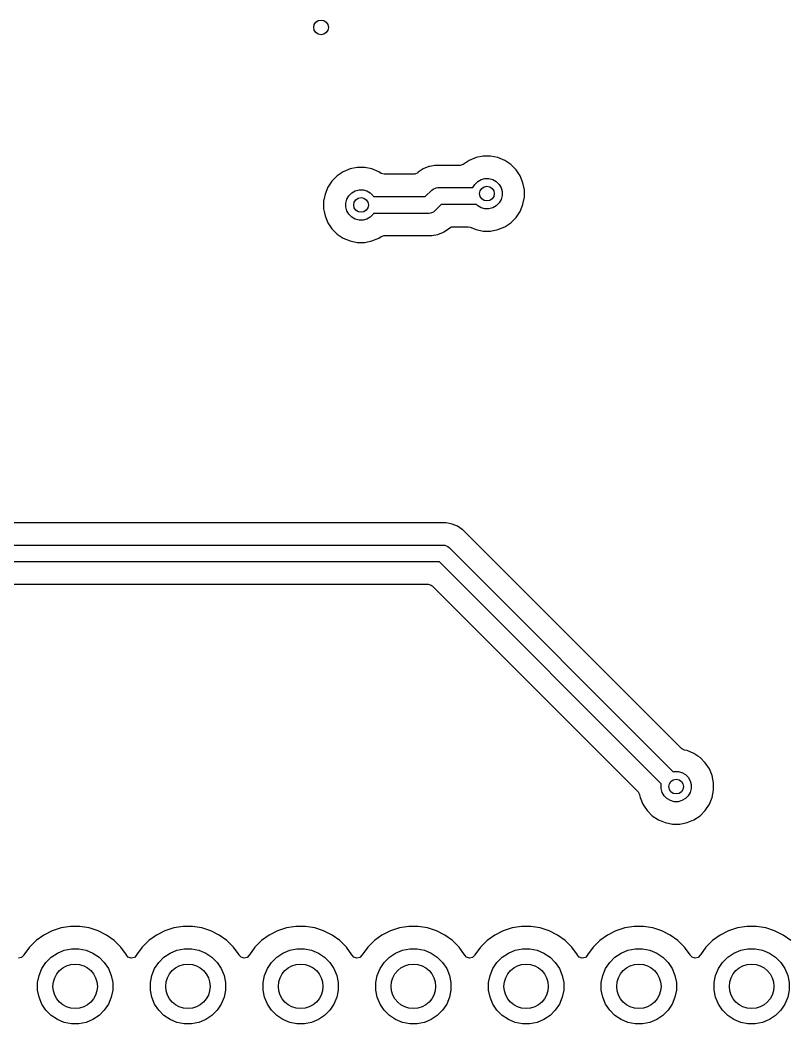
# Model space of a CAD drawing. Extents: x 2.38 to 6.32, y -6.47 to -4.51.
# Drawn here: x 4.292 to 4.975, y -6.451 to -5.56 of the extents above; entities that cross this region are included whole.
import ezdxf

# ---------------------------------------------------------------- set-up
doc = ezdxf.new("R2010")
doc.units = 0
doc.header["$MEASUREMENT"] = 0
doc.layers.add('BLACK', color=7, linetype='CONTINUOUS')

msp = doc.modelspace()

# ---------------------------------------------------------------- linework, layer by layer
at = {"layer": 'BLACK', "linetype": 'CONTINUOUS'}
for p, q in [((4.69047, -5.68489), (4.68508, -5.68849)), ((4.69651, -5.68239), (4.69047, -5.68489)), ((4.70293, -5.68112), (4.69651, -5.68239)), ((4.69651, -5.68239), (4.69651, -5.68239)), ((4.70947, -5.68112), (4.70293, -5.68112)), ((4.70293, -5.68112), (4.70293, -5.68112)), ((4.71588, -5.68239), (4.70947, -5.68112)), ((4.70947, -5.68112), (4.70947, -5.68112)), ((4.72193, -5.68489), (4.71588, -5.68239)), ((4.72556, -5.68732), (4.72193, -5.68489)), ((4.72736, -5.68853), (4.72556, -5.68732)), ((4.57876, -5.69498), (4.57332, -5.69862)), ((4.5848, -5.69248), (4.57876, -5.69498)), ((4.59122, -5.6912), (4.5848, -5.69248)), ((4.5848, -5.69248), (4.5848, -5.69248)), ((4.59776, -5.6912), (4.59122, -5.6912)), ((4.59122, -5.6912), (4.59122, -5.6912)), ((4.60417, -5.69248), (4.59776, -5.6912)), ((4.59776, -5.6912), (4.59776, -5.6912)), ((4.61022, -5.69498), (4.60417, -5.69248)), ((4.60417, -5.69248), (4.60417, -5.69248)), ((4.61229, -5.69637), (4.61022, -5.69498)), ((4.61236, -5.69642), (4.61229, -5.69637)), ((4.61505, -5.6972), (4.61236, -5.69642)), ((4.64131, -5.6972), (4.61505, -5.6972)), ((4.64237, -5.69709), (4.64131, -5.6972)), ((4.64482, -5.69575), (4.64237, -5.69709)), ((4.64517, -5.6954), (4.64482, -5.69575)), ((4.64963, -5.69243), (4.64517, -5.6954)), ((4.64517, -5.6954), (4.64517, -5.6954)), ((4.65458, -5.69038), (4.64963, -5.69243)), ((4.6552, -5.69025), (4.65458, -5.69038)), ((4.65458, -5.69038), (4.65458, -5.69038)), ((4.6554, -5.69021), (4.6552, -5.69025)), ((4.65983, -5.68933), (4.6554, -5.69021)), ((4.6554, -5.69021), (4.6554, -5.69021)), ((4.68232, -5.68933), (4.65983, -5.68933)), ((4.68241, -5.68933), (4.68232, -5.68933)), ((4.68508, -5.68849), (4.68241, -5.68933)), ((4.73199, -5.69315), (4.72736, -5.68853)), ((4.72736, -5.68853), (4.72736, -5.68853)), ((4.73562, -5.69859), (4.73199, -5.69315)), ((4.73199, -5.69315), (4.73199, -5.69315)), ((4.5687, -5.70324), (4.56506, -5.70868)), ((4.57332, -5.69862), (4.5687, -5.70324)), ((4.5687, -5.70324), (4.5687, -5.70324)), ((4.57332, -5.69862), (4.57332, -5.69862)), ((4.69379, -5.70904), (4.69549, -5.7061)), ((4.69549, -5.7061), (4.69798, -5.70361)), ((4.69798, -5.70361), (4.70103, -5.70185)), ((4.70103, -5.70185), (4.70444, -5.70094)), ((4.70444, -5.70094), (4.70796, -5.70094)), ((4.70796, -5.70094), (4.71136, -5.70185)), ((4.71136, -5.70185), (4.71442, -5.70361)), ((4.71442, -5.70361), (4.71691, -5.7061)), ((4.71691, -5.7061), (4.71867, -5.70915)), ((4.73813, -5.70463), (4.73562, -5.69859)), ((4.7394, -5.71105), (4.73813, -5.70463)), ((4.56256, -5.71472), (4.56128, -5.72114)), ((4.56506, -5.70868), (4.56256, -5.71472)), ((4.56256, -5.71472), (4.56256, -5.71472)), ((4.58378, -5.71619), (4.58627, -5.7137)), ((4.58627, -5.7137), (4.58932, -5.71194)), ((4.58932, -5.71194), (4.59273, -5.71102)), ((4.59273, -5.71102), (4.59625, -5.71102)), ((4.59625, -5.71102), (4.59965, -5.71194)), ((4.59965, -5.71194), (4.60271, -5.7137)), ((4.60271, -5.7137), (4.6052, -5.71619)), ((4.65153, -5.71691), (4.65721, -5.71123)), ((4.65721, -5.71123), (4.65835, -5.7103)), ((4.65835, -5.7103), (4.66105, -5.70918)), ((4.66105, -5.70918), (4.66251, -5.70904)), ((4.66251, -5.70904), (4.69379, -5.70904)), ((4.71867, -5.70915), (4.71958, -5.71256)), ((4.71958, -5.71256), (4.71958, -5.71608)), ((4.7394, -5.71759), (4.7394, -5.71105)), ((4.56128, -5.72114), (4.56128, -5.72768)), ((4.5811, -5.72265), (4.58202, -5.71924)), ((4.5811, -5.72617), (4.5811, -5.72265)), ((4.58202, -5.71924), (4.58378, -5.71619)), ((4.6052, -5.71619), (4.60561, -5.71691)), ((4.60561, -5.71691), (4.65153, -5.71691)), ((4.71691, -5.72254), (4.71442, -5.72503)), ((4.71867, -5.71949), (4.71691, -5.72254)), ((4.71958, -5.71608), (4.71867, -5.71949)), ((4.73813, -5.72401), (4.73816, -5.72382)), ((4.73816, -5.72382), (4.7394, -5.71759)), ((4.56128, -5.72768), (4.56179, -5.73023)), ((4.56179, -5.73023), (4.56256, -5.73409)), ((4.58202, -5.72958), (4.5811, -5.72617)), ((4.58378, -5.73263), (4.58202, -5.72958)), ((4.58627, -5.73512), (4.58378, -5.73263)), ((4.6052, -5.73263), (4.60271, -5.73512)), ((4.60561, -5.73191), (4.6052, -5.73263)), ((4.65464, -5.73191), (4.60561, -5.73191)), ((4.6561, -5.73177), (4.65464, -5.73191)), ((4.6588, -5.73065), (4.6561, -5.73177)), ((4.65994, -5.72971), (4.6588, -5.73065)), ((4.66562, -5.72404), (4.65994, -5.72971)), ((4.69698, -5.72404), (4.66562, -5.72404)), ((4.69798, -5.72503), (4.69698, -5.72404)), ((4.70103, -5.72679), (4.69798, -5.72503)), ((4.70444, -5.7277), (4.70103, -5.72679)), ((4.70796, -5.7277), (4.70444, -5.7277)), ((4.71136, -5.72679), (4.70796, -5.7277)), ((4.71442, -5.72503), (4.71136, -5.72679)), ((4.73199, -5.73549), (4.73562, -5.73005)), ((4.73562, -5.73005), (4.73813, -5.72401)), ((4.56256, -5.73409), (4.56506, -5.74014)), ((4.56506, -5.74014), (4.56685, -5.74282)), ((4.58932, -5.73688), (4.58627, -5.73512)), ((4.59273, -5.73779), (4.58932, -5.73688)), ((4.59625, -5.73779), (4.59273, -5.73779)), ((4.59965, -5.73688), (4.59625, -5.73779)), ((4.60271, -5.73512), (4.59965, -5.73688)), ((4.72193, -5.74375), (4.72736, -5.74011)), ((4.72736, -5.74011), (4.73199, -5.73549)), ((4.56685, -5.74282), (4.5687, -5.74558)), ((4.5687, -5.74558), (4.5687, -5.74558)), ((4.5687, -5.74558), (4.57332, -5.7502)), ((4.57332, -5.7502), (4.57332, -5.7502)), ((4.57332, -5.7502), (4.57876, -5.75384)), ((4.65732, -5.75161), (4.66257, -5.75057)), ((4.66257, -5.75057), (4.66752, -5.74852)), ((4.66752, -5.74852), (4.66791, -5.74826)), ((4.66791, -5.74826), (4.67198, -5.74554)), ((4.67198, -5.74554), (4.67233, -5.74519)), ((4.67198, -5.74554), (4.67198, -5.74554)), ((4.67233, -5.74519), (4.67478, -5.74385)), ((4.67478, -5.74385), (4.67584, -5.74374)), ((4.67584, -5.74374), (4.68947, -5.74374)), ((4.68947, -5.74374), (4.69137, -5.74412)), ((4.69137, -5.74412), (4.69651, -5.74625)), ((4.69651, -5.74625), (4.70293, -5.74752)), ((4.70293, -5.74752), (4.70293, -5.74752)), ((4.70293, -5.74752), (4.70947, -5.74752)), ((4.70947, -5.74752), (4.71588, -5.74625)), ((4.70947, -5.74752), (4.70947, -5.74752)), ((4.71588, -5.74625), (4.72193, -5.74375)), ((4.57876, -5.75384), (4.5848, -5.75634)), ((4.5848, -5.75634), (4.59122, -5.75761)), ((4.59122, -5.75761), (4.59122, -5.75761)), ((4.59122, -5.75761), (4.59776, -5.75761)), ((4.59776, -5.75761), (4.60417, -5.75634)), ((4.59776, -5.75761), (4.59776, -5.75761)), ((4.60417, -5.75634), (4.61022, -5.75384)), ((4.61022, -5.75384), (4.61229, -5.75245)), ((4.61229, -5.75245), (4.61496, -5.75161)), ((4.61496, -5.75161), (4.61505, -5.75161)), ((4.61505, -5.75161), (4.65732, -5.75161)), ((4.67, -6.00626), (3.84037, -6.00626)), ((4.67526, -6.00731), (4.67, -6.00626)), ((4.67, -6.00626), (4.67, -6.00626)), ((4.68021, -6.00936), (4.67526, -6.00731)), ((4.67526, -6.00731), (4.67526, -6.00731)), ((4.68425, -6.01206), (4.68021, -6.00936)), ((4.68021, -6.00936), (4.68021, -6.00936)), ((4.68466, -6.01233), (4.68425, -6.01206)), ((4.68467, -6.01233), (4.68466, -6.01233)), ((4.87872, -6.20638), (4.68467, -6.01233)), ((3.84305, -6.02596), (4.66732, -6.02596)), ((4.66732, -6.02596), (4.66879, -6.02611)), ((4.66879, -6.02611), (4.67149, -6.02723)), ((4.67149, -6.02723), (4.67263, -6.02816)), ((4.67263, -6.02816), (4.87145, -6.22699)), ((4.66422, -6.04096), (3.846, -6.04096)), ((4.86085, -6.23759), (4.66422, -6.04096)), ((3.99417, -6.06067), (4.654, -6.06067)), ((4.654, -6.06067), (4.65668, -6.06146)), ((4.65668, -6.06146), (4.65751, -6.06212)), ((4.65751, -6.06212), (4.84024, -6.24486)), ((4.87878, -6.20645), (4.87872, -6.20638)), ((4.88126, -6.20774), (4.87878, -6.20645)), ((4.8837, -6.20823), (4.88126, -6.20774)), ((4.88974, -6.21073), (4.8837, -6.20823)), ((4.89338, -6.21316), (4.88974, -6.21073)), ((4.89518, -6.21437), (4.89338, -6.21316)), ((4.89981, -6.21899), (4.89518, -6.21437)), ((4.89518, -6.21437), (4.89518, -6.21437)), ((4.90344, -6.22443), (4.89981, -6.21899)), ((4.89981, -6.21899), (4.89981, -6.21899)), ((4.87145, -6.22699), (4.87225, -6.22677)), ((4.87225, -6.22677), (4.87578, -6.22677)), ((4.87578, -6.22677), (4.87918, -6.22769)), ((4.87918, -6.22769), (4.88223, -6.22945)), ((4.88223, -6.22945), (4.88473, -6.23194)), ((4.90594, -6.23047), (4.90344, -6.22443)), ((4.90722, -6.23689), (4.90594, -6.23047)), ((4.86063, -6.2384), (4.86085, -6.23759)), ((4.86063, -6.24192), (4.86063, -6.2384)), ((4.88473, -6.23194), (4.88649, -6.23499)), ((4.88649, -6.23499), (4.8874, -6.2384)), ((4.8874, -6.2384), (4.8874, -6.24192)), ((4.90722, -6.24343), (4.90722, -6.23689)), ((4.84024, -6.24486), (4.84158, -6.24731)), ((4.84158, -6.24731), (4.8416, -6.2474)), ((4.8416, -6.2474), (4.84209, -6.24984)), ((4.86154, -6.24532), (4.86063, -6.24192)), ((4.86331, -6.24838), (4.86154, -6.24532)), ((4.8658, -6.25087), (4.86331, -6.24838)), ((4.88473, -6.24838), (4.88223, -6.25087)), ((4.88649, -6.24532), (4.88473, -6.24838)), ((4.8874, -6.24192), (4.88649, -6.24532)), ((4.90594, -6.24984), (4.90722, -6.24343)), ((4.84209, -6.24984), (4.84459, -6.25589)), ((4.84459, -6.25589), (4.84578, -6.25767)), ((4.84578, -6.25767), (4.84822, -6.26132)), ((4.86885, -6.25263), (4.8658, -6.25087)), ((4.87225, -6.25354), (4.86885, -6.25263)), ((4.87578, -6.25354), (4.87225, -6.25354)), ((4.87918, -6.25263), (4.87578, -6.25354)), ((4.88223, -6.25087), (4.87918, -6.25263)), ((4.89981, -6.26132), (4.90344, -6.25589)), ((4.90344, -6.25589), (4.90594, -6.24984)), ((4.84822, -6.26132), (4.84822, -6.26132)), ((4.84822, -6.26132), (4.85285, -6.26595)), ((4.85285, -6.26595), (4.85285, -6.26595)), ((4.85285, -6.26595), (4.85829, -6.26958)), ((4.88974, -6.26958), (4.89518, -6.26595)), ((4.89518, -6.26595), (4.89981, -6.26132)), ((4.85829, -6.26958), (4.86433, -6.27209)), ((4.86433, -6.27209), (4.87075, -6.27336)), ((4.87075, -6.27336), (4.87075, -6.27336)), ((4.87075, -6.27336), (4.87729, -6.27336)), ((4.87729, -6.27336), (4.8837, -6.27209)), ((4.87729, -6.27336), (4.87729, -6.27336)), ((4.8837, -6.27209), (4.88974, -6.26958)), ((4.33676, -6.36415), (4.32849, -6.36546)), ((4.34513, -6.36415), (4.33676, -6.36415)), ((4.3534, -6.36546), (4.34513, -6.36415)), ((4.43676, -6.36415), (4.42849, -6.36546)), ((4.44513, -6.36415), (4.43676, -6.36415)), ((4.4534, -6.36546), (4.44513, -6.36415)), ((4.53676, -6.36415), (4.52849, -6.36546)), ((4.54513, -6.36415), (4.53676, -6.36415)), ((4.5534, -6.36546), (4.54513, -6.36415)), ((4.63676, -6.36415), (4.62849, -6.36546)), ((4.64513, -6.36415), (4.63676, -6.36415)), ((4.6534, -6.36546), (4.64513, -6.36415)), ((4.73676, -6.36415), (4.72849, -6.36546)), ((4.74513, -6.36415), (4.73676, -6.36415)), ((4.7534, -6.36546), (4.74513, -6.36415)), ((4.83676, -6.36415), (4.82849, -6.36546)), ((4.84513, -6.36415), (4.83676, -6.36415)), ((4.8534, -6.36546), (4.84513, -6.36415)), ((4.93676, -6.36415), (4.92849, -6.36546)), ((4.94513, -6.36415), (4.93676, -6.36415)), ((4.9534, -6.36546), (4.94513, -6.36415)), ((4.31308, -6.37185), (4.30631, -6.37677)), ((4.32053, -6.36805), (4.31308, -6.37185)), ((4.32849, -6.36546), (4.32053, -6.36805)), ((4.32053, -6.36805), (4.32053, -6.36805)), ((4.32849, -6.36546), (4.32849, -6.36546)), ((4.32849, -6.36546), (4.32849, -6.36546)), ((4.36135, -6.36805), (4.3534, -6.36546)), ((4.36881, -6.37185), (4.36135, -6.36805)), ((4.37558, -6.37677), (4.36881, -6.37185)), ((4.41308, -6.37185), (4.40631, -6.37677)), ((4.42053, -6.36805), (4.41308, -6.37185)), ((4.42849, -6.36546), (4.42053, -6.36805)), ((4.42053, -6.36805), (4.42053, -6.36805)), ((4.42849, -6.36546), (4.42849, -6.36546)), ((4.42849, -6.36546), (4.42849, -6.36546)), ((4.46135, -6.36805), (4.4534, -6.36546)), ((4.46881, -6.37185), (4.46135, -6.36805)), ((4.47558, -6.37677), (4.46881, -6.37185)), ((4.51308, -6.37185), (4.50631, -6.37677)), ((4.52053, -6.36805), (4.51308, -6.37185)), ((4.52849, -6.36546), (4.52053, -6.36805)), ((4.52053, -6.36805), (4.52053, -6.36805)), ((4.52849, -6.36546), (4.52849, -6.36546)), ((4.52849, -6.36546), (4.52849, -6.36546)), ((4.56135, -6.36805), (4.5534, -6.36546)), ((4.56881, -6.37185), (4.56135, -6.36805)), ((4.57558, -6.37677), (4.56881, -6.37185)), ((4.61308, -6.37185), (4.60631, -6.37677)), ((4.62053, -6.36805), (4.61308, -6.37185)), ((4.62849, -6.36546), (4.62053, -6.36805)), ((4.62053, -6.36805), (4.62053, -6.36805)), ((4.62849, -6.36546), (4.62849, -6.36546)), ((4.62849, -6.36546), (4.62849, -6.36546)), ((4.66135, -6.36805), (4.6534, -6.36546)), ((4.66881, -6.37185), (4.66135, -6.36805)), ((4.67558, -6.37677), (4.66881, -6.37185)), ((4.71308, -6.37185), (4.70631, -6.37677)), ((4.72053, -6.36805), (4.71308, -6.37185)), ((4.72849, -6.36546), (4.72053, -6.36805)), ((4.72053, -6.36805), (4.72053, -6.36805)), ((4.72849, -6.36546), (4.72849, -6.36546)), ((4.72849, -6.36546), (4.72849, -6.36546)), ((4.76135, -6.36805), (4.7534, -6.36546)), ((4.76881, -6.37185), (4.76135, -6.36805)), ((4.77558, -6.37677), (4.76881, -6.37185)), ((4.81308, -6.37185), (4.80631, -6.37677)), ((4.82053, -6.36805), (4.81308, -6.37185)), ((4.82849, -6.36546), (4.82053, -6.36805)), ((4.82053, -6.36805), (4.82053, -6.36805)), ((4.82849, -6.36546), (4.82849, -6.36546)), ((4.82849, -6.36546), (4.82849, -6.36546)), ((4.86135, -6.36805), (4.8534, -6.36546)), ((4.86881, -6.37185), (4.86135, -6.36805)), ((4.87558, -6.37677), (4.86881, -6.37185)), ((4.91308, -6.37185), (4.90631, -6.37677)), ((4.92053, -6.36805), (4.91308, -6.37185)), ((4.92849, -6.36546), (4.92053, -6.36805)), ((4.92053, -6.36805), (4.92053, -6.36805)), ((4.92849, -6.36546), (4.92849, -6.36546)), ((4.92849, -6.36546), (4.92849, -6.36546)), ((4.96135, -6.36805), (4.9534, -6.36546)), ((4.96881, -6.37185), (4.96135, -6.36805)), ((4.97558, -6.37677), (4.96881, -6.37185)), ((4.30039, -6.38269), (4.29547, -6.38946)), ((4.30631, -6.37677), (4.30039, -6.38269)), ((4.30039, -6.38269), (4.30039, -6.38269)), ((4.30631, -6.37677), (4.30631, -6.37677)), ((4.3815, -6.38269), (4.37558, -6.37677)), ((4.37558, -6.37677), (4.37558, -6.37677)), ((4.37558, -6.37677), (4.37558, -6.37677)), ((4.38642, -6.38946), (4.3815, -6.38269)), ((4.3815, -6.38269), (4.3815, -6.38269)), ((4.3815, -6.38269), (4.3815, -6.38269)), ((4.40039, -6.38269), (4.39547, -6.38946)), ((4.40631, -6.37677), (4.40039, -6.38269)), ((4.40039, -6.38269), (4.40039, -6.38269)), ((4.40631, -6.37677), (4.40631, -6.37677)), ((4.4815, -6.38269), (4.47558, -6.37677)), ((4.47558, -6.37677), (4.47558, -6.37677)), ((4.47558, -6.37677), (4.47558, -6.37677)), ((4.48642, -6.38946), (4.4815, -6.38269)), ((4.4815, -6.38269), (4.4815, -6.38269)), ((4.4815, -6.38269), (4.4815, -6.38269)), ((4.50039, -6.38269), (4.49547, -6.38946)), ((4.50631, -6.37677), (4.50039, -6.38269)), ((4.50039, -6.38269), (4.50039, -6.38269)), ((4.50631, -6.37677), (4.50631, -6.37677)), ((4.5815, -6.38269), (4.57558, -6.37677)), ((4.57558, -6.37677), (4.57558, -6.37677)), ((4.57558, -6.37677), (4.57558, -6.37677)), ((4.58642, -6.38946), (4.5815, -6.38269)), ((4.5815, -6.38269), (4.5815, -6.38269)), ((4.5815, -6.38269), (4.5815, -6.38269)), ((4.60039, -6.38269), (4.59547, -6.38946)), ((4.60631, -6.37677), (4.60039, -6.38269)), ((4.60039, -6.38269), (4.60039, -6.38269)), ((4.60631, -6.37677), (4.60631, -6.37677)), ((4.6815, -6.38269), (4.67558, -6.37677)), ((4.67558, -6.37677), (4.67558, -6.37677)), ((4.67558, -6.37677), (4.67558, -6.37677)), ((4.68642, -6.38946), (4.6815, -6.38269)), ((4.6815, -6.38269), (4.6815, -6.38269)), ((4.6815, -6.38269), (4.6815, -6.38269)), ((4.70039, -6.38269), (4.69547, -6.38946)), ((4.70631, -6.37677), (4.70039, -6.38269)), ((4.70039, -6.38269), (4.70039, -6.38269)), ((4.70631, -6.37677), (4.70631, -6.37677)), ((4.7815, -6.38269), (4.77558, -6.37677)), ((4.77558, -6.37677), (4.77558, -6.37677)), ((4.77558, -6.37677), (4.77558, -6.37677)), ((4.78642, -6.38946), (4.7815, -6.38269)), ((4.7815, -6.38269), (4.7815, -6.38269)), ((4.7815, -6.38269), (4.7815, -6.38269)), ((4.80039, -6.38269), (4.79547, -6.38946)), ((4.80631, -6.37677), (4.80039, -6.38269)), ((4.80039, -6.38269), (4.80039, -6.38269)), ((4.80631, -6.37677), (4.80631, -6.37677)), ((4.8815, -6.38269), (4.87558, -6.37677)), ((4.87558, -6.37677), (4.87558, -6.37677)), ((4.87558, -6.37677), (4.87558, -6.37677)), ((4.88642, -6.38946), (4.8815, -6.38269)), ((4.8815, -6.38269), (4.8815, -6.38269)), ((4.8815, -6.38269), (4.8815, -6.38269)), ((4.90039, -6.38269), (4.89547, -6.38946)), ((4.90631, -6.37677), (4.90039, -6.38269)), ((4.90039, -6.38269), (4.90039, -6.38269)), ((4.90631, -6.37677), (4.90631, -6.37677)), ((4.29536, -6.38966), (4.29345, -6.3917)), ((4.29547, -6.38946), (4.29536, -6.38966)), ((4.31508, -6.39609), (4.31972, -6.39145)), ((4.31972, -6.39145), (4.32517, -6.38781)), ((4.32517, -6.38781), (4.33123, -6.3853)), ((4.33123, -6.3853), (4.33766, -6.38402)), ((4.33766, -6.38402), (4.34422, -6.38402)), ((4.34422, -6.38402), (4.35066, -6.3853)), ((4.35066, -6.3853), (4.35672, -6.38781)), ((4.35672, -6.38781), (4.36217, -6.39145)), ((4.36217, -6.39145), (4.36681, -6.39609)), ((4.38643, -6.38947), (4.38642, -6.38946)), ((4.38652, -6.38966), (4.38643, -6.38947)), ((4.38809, -6.39147), (4.38652, -6.38966)), ((4.39073, -6.39237), (4.38809, -6.39147)), ((4.39536, -6.38966), (4.39345, -6.3917)), ((4.39547, -6.38946), (4.39536, -6.38966)), ((4.41508, -6.39609), (4.41972, -6.39145)), ((4.41972, -6.39145), (4.42517, -6.38781)), ((4.42517, -6.38781), (4.43123, -6.3853)), ((4.43123, -6.3853), (4.43766, -6.38402)), ((4.43766, -6.38402), (4.44423, -6.38402)), ((4.44423, -6.38402), (4.45066, -6.3853)), ((4.45066, -6.3853), (4.45672, -6.38781)), ((4.45672, -6.38781), (4.46217, -6.39145)), ((4.46217, -6.39145), (4.46681, -6.39609)), ((4.48643, -6.38947), (4.48642, -6.38946)), ((4.48653, -6.38966), (4.48643, -6.38947)), ((4.48809, -6.39147), (4.48653, -6.38966)), ((4.49073, -6.39237), (4.48809, -6.39147)), ((4.49536, -6.38966), (4.49345, -6.3917)), ((4.49547, -6.38946), (4.49536, -6.38966)), ((4.51508, -6.39609), (4.51972, -6.39145)), ((4.51972, -6.39145), (4.52517, -6.38781)), ((4.52517, -6.38781), (4.53123, -6.3853)), ((4.53123, -6.3853), (4.53766, -6.38402)), ((4.53766, -6.38402), (4.54422, -6.38402)), ((4.54422, -6.38402), (4.55066, -6.3853)), ((4.55066, -6.3853), (4.55672, -6.38781)), ((4.55672, -6.38781), (4.56217, -6.39145)), ((4.56217, -6.39145), (4.56681, -6.39609)), ((4.58643, -6.38947), (4.58642, -6.38946)), ((4.58652, -6.38966), (4.58643, -6.38947)), ((4.58809, -6.39147), (4.58652, -6.38966)), ((4.59073, -6.39237), (4.58809, -6.39147)), ((4.59536, -6.38966), (4.59345, -6.3917)), ((4.59547, -6.38946), (4.59536, -6.38966)), ((4.61508, -6.39609), (4.61972, -6.39145)), ((4.61972, -6.39145), (4.62517, -6.38781)), ((4.62517, -6.38781), (4.63123, -6.3853)), ((4.63123, -6.3853), (4.63766, -6.38402)), ((4.63766, -6.38402), (4.64422, -6.38402)), ((4.64422, -6.38402), (4.65066, -6.3853)), ((4.65066, -6.3853), (4.65672, -6.38781)), ((4.65672, -6.38781), (4.66217, -6.39145)), ((4.66217, -6.39145), (4.66681, -6.39609)), ((4.68643, -6.38947), (4.68642, -6.38946)), ((4.68652, -6.38966), (4.68643, -6.38947)), ((4.68809, -6.39147), (4.68652, -6.38966)), ((4.69073, -6.39237), (4.68809, -6.39147)), ((4.69536, -6.38966), (4.69345, -6.3917)), ((4.69547, -6.38946), (4.69536, -6.38966)), ((4.71508, -6.39609), (4.71972, -6.39145)), ((4.71972, -6.39145), (4.72517, -6.38781)), ((4.72517, -6.38781), (4.73123, -6.3853)), ((4.73123, -6.3853), (4.73766, -6.38402)), ((4.73766, -6.38402), (4.74423, -6.38402)), ((4.74423, -6.38402), (4.75066, -6.3853)), ((4.75066, -6.3853), (4.75672, -6.38781)), ((4.75672, -6.38781), (4.76217, -6.39145)), ((4.76217, -6.39145), (4.76681, -6.39609)), ((4.78643, -6.38947), (4.78642, -6.38946)), ((4.78653, -6.38966), (4.78643, -6.38947)), ((4.78809, -6.39147), (4.78653, -6.38966)), ((4.79073, -6.39237), (4.78809, -6.39147)), ((4.79536, -6.38966), (4.79345, -6.3917)), ((4.79547, -6.38946), (4.79536, -6.38966)), ((4.81508, -6.39609), (4.81972, -6.39145)), ((4.81972, -6.39145), (4.82517, -6.38781)), ((4.82517, -6.38781), (4.83123, -6.3853)), ((4.83123, -6.3853), (4.83766, -6.38402)), ((4.83766, -6.38402), (4.84422, -6.38402)), ((4.84422, -6.38402), (4.85066, -6.3853)), ((4.85066, -6.3853), (4.85672, -6.38781)), ((4.85672, -6.38781), (4.86217, -6.39145)), ((4.86217, -6.39145), (4.86681, -6.39609)), ((4.88643, -6.38947), (4.88642, -6.38946)), ((4.88652, -6.38966), (4.88643, -6.38947)), ((4.88809, -6.39147), (4.88652, -6.38966)), ((4.89073, -6.39237), (4.88809, -6.39147)), ((4.89536, -6.38966), (4.89345, -6.3917)), ((4.89547, -6.38946), (4.89536, -6.38966)), ((4.91508, -6.39609), (4.91972, -6.39145)), ((4.91972, -6.39145), (4.92517, -6.38781)), ((4.92517, -6.38781), (4.93123, -6.3853)), ((4.93123, -6.3853), (4.93766, -6.38402)), ((4.93766, -6.38402), (4.94423, -6.38402)), ((4.94423, -6.38402), (4.95066, -6.3853)), ((4.95066, -6.3853), (4.95672, -6.38781)), ((4.95672, -6.38781), (4.96217, -6.39145)), ((4.96217, -6.39145), (4.96681, -6.39609)), ((4.29345, -6.3917), (4.29073, -6.39237)), ((4.31143, -6.40155), (4.31508, -6.39609)), ((4.36681, -6.39609), (4.37046, -6.40155)), ((4.39345, -6.3917), (4.39073, -6.39237)), ((4.41143, -6.40155), (4.41508, -6.39609)), ((4.46681, -6.39609), (4.47046, -6.40155)), ((4.49345, -6.3917), (4.49073, -6.39237)), ((4.51143, -6.40155), (4.51508, -6.39609)), ((4.56681, -6.39609), (4.57046, -6.40155)), ((4.59345, -6.3917), (4.59073, -6.39237)), ((4.61143, -6.40155), (4.61508, -6.39609)), ((4.66681, -6.39609), (4.67046, -6.40155)), ((4.69345, -6.3917), (4.69073, -6.39237)), ((4.71143, -6.40155), (4.71508, -6.39609)), ((4.76681, -6.39609), (4.77046, -6.40155)), ((4.79345, -6.3917), (4.79073, -6.39237)), ((4.81143, -6.40155), (4.81508, -6.39609)), ((4.86681, -6.39609), (4.87046, -6.40155)), ((4.89345, -6.3917), (4.89073, -6.39237)), ((4.91143, -6.40155), (4.91508, -6.39609)), ((4.96681, -6.39609), (4.97046, -6.40155)), ((4.30764, -6.41404), (4.30892, -6.40761)), ((4.30892, -6.40761), (4.31143, -6.40155)), ((4.37046, -6.40155), (4.37297, -6.40761)), ((4.37297, -6.40761), (4.37425, -6.41404)), ((4.40764, -6.41404), (4.40892, -6.40761)), ((4.40892, -6.40761), (4.41143, -6.40155)), ((4.47046, -6.40155), (4.47297, -6.40761)), ((4.47297, -6.40761), (4.47425, -6.41404)), ((4.50764, -6.41404), (4.50892, -6.40761)), ((4.50892, -6.40761), (4.51143, -6.40155)), ((4.57046, -6.40155), (4.57297, -6.40761)), ((4.57297, -6.40761), (4.57425, -6.41404)), ((4.60764, -6.41404), (4.60892, -6.40761)), ((4.60892, -6.40761), (4.61143, -6.40155)), ((4.67046, -6.40155), (4.67297, -6.40761)), ((4.67297, -6.40761), (4.67425, -6.41404)), ((4.70764, -6.41404), (4.70892, -6.40761)), ((4.70892, -6.40761), (4.71143, -6.40155)), ((4.77046, -6.40155), (4.77297, -6.40761)), ((4.77297, -6.40761), (4.77425, -6.41404)), ((4.80764, -6.41404), (4.80892, -6.40761)), ((4.80892, -6.40761), (4.81143, -6.40155)), ((4.87046, -6.40155), (4.87297, -6.40761)), ((4.87297, -6.40761), (4.87425, -6.41404)), ((4.90764, -6.41404), (4.90892, -6.40761)), ((4.90892, -6.40761), (4.91143, -6.40155)), ((4.97046, -6.40155), (4.97297, -6.40761)), ((4.97297, -6.40761), (4.97425, -6.41404)), ((4.30764, -6.4206), (4.30764, -6.41404)), ((4.37425, -6.41404), (4.37425, -6.4206)), ((4.40764, -6.4206), (4.40764, -6.41404)), ((4.47425, -6.41404), (4.47425, -6.4206)), ((4.50764, -6.4206), (4.50764, -6.41404)), ((4.57425, -6.41404), (4.57425, -6.4206)), ((4.60764, -6.4206), (4.60764, -6.41404)), ((4.67425, -6.41404), (4.67425, -6.4206)), ((4.70764, -6.4206), (4.70764, -6.41404)), ((4.77425, -6.41404), (4.77425, -6.4206)), ((4.80764, -6.4206), (4.80764, -6.41404)), ((4.87425, -6.41404), (4.87425, -6.4206)), ((4.90764, -6.4206), (4.90764, -6.41404)), ((4.97425, -6.41404), (4.97425, -6.4206)), ((4.30892, -6.42704), (4.30764, -6.4206)), ((4.31143, -6.4331), (4.30892, -6.42704)), ((4.37297, -6.42704), (4.37046, -6.4331)), ((4.37425, -6.4206), (4.37297, -6.42704)), ((4.40892, -6.42704), (4.40764, -6.4206)), ((4.41143, -6.4331), (4.40892, -6.42704)), ((4.47297, -6.42704), (4.47046, -6.4331)), ((4.47425, -6.4206), (4.47297, -6.42704)), ((4.50892, -6.42704), (4.50764, -6.4206)), ((4.51143, -6.4331), (4.50892, -6.42704)), ((4.57297, -6.42704), (4.57046, -6.4331)), ((4.57425, -6.4206), (4.57297, -6.42704)), ((4.60892, -6.42704), (4.60764, -6.4206)), ((4.61143, -6.4331), (4.60892, -6.42704)), ((4.67297, -6.42704), (4.67046, -6.4331)), ((4.67425, -6.4206), (4.67297, -6.42704)), ((4.70892, -6.42704), (4.70764, -6.4206)), ((4.71143, -6.4331), (4.70892, -6.42704)), ((4.77297, -6.42704), (4.77046, -6.4331)), ((4.77425, -6.4206), (4.77297, -6.42704)), ((4.80892, -6.42704), (4.80764, -6.4206)), ((4.81143, -6.4331), (4.80892, -6.42704)), ((4.87297, -6.42704), (4.87046, -6.4331)), ((4.87425, -6.4206), (4.87297, -6.42704)), ((4.90892, -6.42704), (4.90764, -6.4206)), ((4.91143, -6.4331), (4.90892, -6.42704)), ((4.97297, -6.42704), (4.97046, -6.4331)), ((4.97425, -6.4206), (4.97297, -6.42704)), ((4.31508, -6.43855), (4.31143, -6.4331)), ((4.37046, -6.4331), (4.36681, -6.43855)), ((4.41508, -6.43855), (4.41143, -6.4331)), ((4.47046, -6.4331), (4.46681, -6.43855)), ((4.51508, -6.43855), (4.51143, -6.4331)), ((4.57046, -6.4331), (4.56681, -6.43855)), ((4.61508, -6.43855), (4.61143, -6.4331)), ((4.67046, -6.4331), (4.66681, -6.43855)), ((4.71508, -6.43855), (4.71143, -6.4331)), ((4.77046, -6.4331), (4.76681, -6.43855)), ((4.81508, -6.43855), (4.81143, -6.4331)), ((4.87046, -6.4331), (4.86681, -6.43855)), ((4.91508, -6.43855), (4.91143, -6.4331)), ((4.97046, -6.4331), (4.96681, -6.43855)), ((4.31972, -6.44319), (4.31508, -6.43855)), ((4.32517, -6.44684), (4.31972, -6.44319)), ((4.36217, -6.44319), (4.35672, -6.44684)), ((4.36681, -6.43855), (4.36217, -6.44319)), ((4.41972, -6.44319), (4.41508, -6.43855)), ((4.42517, -6.44684), (4.41972, -6.44319)), ((4.46217, -6.44319), (4.45672, -6.44684)), ((4.46681, -6.43855), (4.46217, -6.44319)), ((4.51972, -6.44319), (4.51508, -6.43855)), ((4.52517, -6.44684), (4.51972, -6.44319)), ((4.56217, -6.44319), (4.55672, -6.44684)), ((4.56681, -6.43855), (4.56217, -6.44319)), ((4.61972, -6.44319), (4.61508, -6.43855)), ((4.62517, -6.44684), (4.61972, -6.44319)), ((4.66217, -6.44319), (4.65672, -6.44684)), ((4.66681, -6.43855), (4.66217, -6.44319)), ((4.71972, -6.44319), (4.71508, -6.43855)), ((4.72517, -6.44684), (4.71972, -6.44319)), ((4.76217, -6.44319), (4.75672, -6.44684)), ((4.76681, -6.43855), (4.76217, -6.44319)), ((4.81972, -6.44319), (4.81508, -6.43855)), ((4.82517, -6.44684), (4.81972, -6.44319)), ((4.86217, -6.44319), (4.85672, -6.44684)), ((4.86681, -6.43855), (4.86217, -6.44319)), ((4.91972, -6.44319), (4.91508, -6.43855)), ((4.92517, -6.44684), (4.91972, -6.44319)), ((4.96217, -6.44319), (4.95672, -6.44684)), ((4.96681, -6.43855), (4.96217, -6.44319)), ((4.33123, -6.44935), (4.32517, -6.44684)), ((4.33766, -6.45063), (4.33123, -6.44935)), ((4.34422, -6.45063), (4.33766, -6.45063)), ((4.35066, -6.44935), (4.34422, -6.45063)), ((4.35672, -6.44684), (4.35066, -6.44935)), ((4.43123, -6.44935), (4.42517, -6.44684)), ((4.43766, -6.45063), (4.43123, -6.44935)), ((4.44423, -6.45063), (4.43766, -6.45063)), ((4.45066, -6.44935), (4.44423, -6.45063)), ((4.45672, -6.44684), (4.45066, -6.44935)), ((4.53123, -6.44935), (4.52517, -6.44684)), ((4.53766, -6.45063), (4.53123, -6.44935)), ((4.54422, -6.45063), (4.53766, -6.45063)), ((4.55066, -6.44935), (4.54422, -6.45063)), ((4.55672, -6.44684), (4.55066, -6.44935)), ((4.63123, -6.44935), (4.62517, -6.44684)), ((4.63766, -6.45063), (4.63123, -6.44935)), ((4.64422, -6.45063), (4.63766, -6.45063)), ((4.65066, -6.44935), (4.64422, -6.45063)), ((4.65672, -6.44684), (4.65066, -6.44935)), ((4.73123, -6.44935), (4.72517, -6.44684)), ((4.73766, -6.45063), (4.73123, -6.44935)), ((4.74423, -6.45063), (4.73766, -6.45063)), ((4.75066, -6.44935), (4.74423, -6.45063)), ((4.75672, -6.44684), (4.75066, -6.44935)), ((4.83123, -6.44935), (4.82517, -6.44684)), ((4.83766, -6.45063), (4.83123, -6.44935)), ((4.84422, -6.45063), (4.83766, -6.45063)), ((4.85066, -6.44935), (4.84422, -6.45063)), ((4.85672, -6.44684), (4.85066, -6.44935)), ((4.93123, -6.44935), (4.92517, -6.44684)), ((4.93766, -6.45063), (4.93123, -6.44935)), ((4.94423, -6.45063), (4.93766, -6.45063)), ((4.95066, -6.44935), (4.94423, -6.45063)), ((4.95672, -6.44684), (4.95066, -6.44935))]:
    msp.add_line(p, q, dxfattribs=at)
at = {"layer": 'BLACK'}
for centre, radius in [((4.55906, -5.56693), 0.0065), ((4.7062, -5.71432), 0.0065), ((4.59449, -5.72441), 0.0065), ((4.87402, -6.24016), 0.0065), ((4.34094, -6.41732), 0.01969), ((4.44094, -6.41732), 0.01969), ((4.54094, -6.41732), 0.01969), ((4.64094, -6.41732), 0.01969), ((4.74094, -6.41732), 0.01969), ((4.84094, -6.41732), 0.01969), ((4.94094, -6.41732), 0.01969)]:
    msp.add_circle(centre, radius, dxfattribs=at)

doc.saveas('drawing.dxf')
